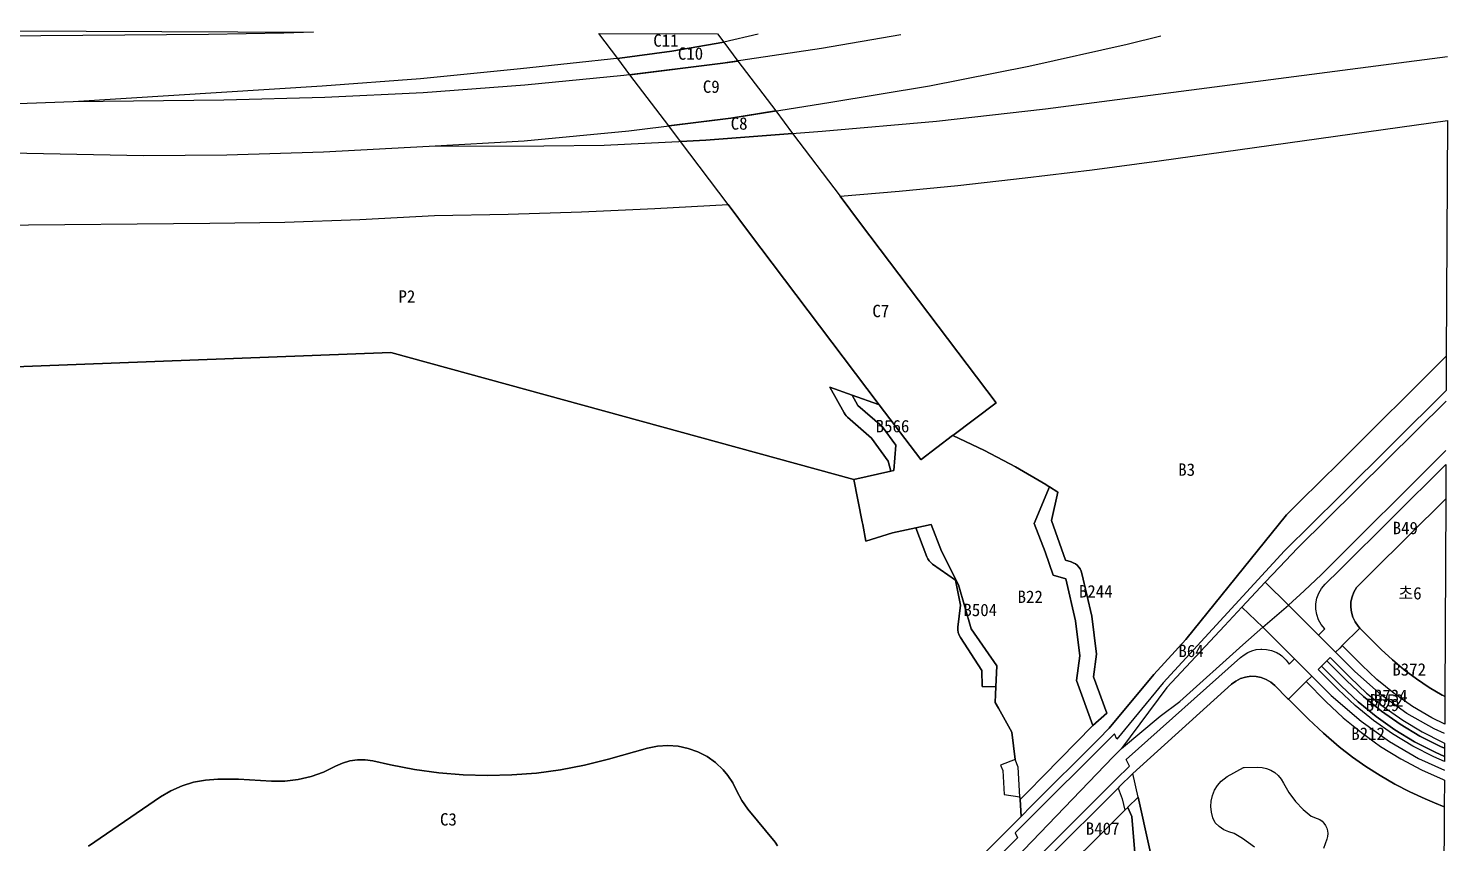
# Model space of a CAD drawing. Header units: metres. Extents: x 446275 to 447851, y 3131842 to 3133549.
# Drawn here: x 447164 to 447851, y 3133152 to 3133546 of the extents above; entities that cross this region are included whole.
import ezdxf

# ---------------------------------------------------------------- set-up
doc = ezdxf.new("R2010")
doc.units = ezdxf.units.M
for name, color, linetype in [('00_계획선-도로', 7, 'Continuous'), ('00_계획선-획지명', 7, 'Continuous'), ('00_계획선-획지선', 7, 'Continuous')]:
    doc.layers.add(name, color=color, linetype=linetype)

msp = doc.modelspace()

# ---------------------------------------------------------------- linework, layer by layer
at = {"layer": '00_계획선-도로'}
for points in [[(447516.97, 3133543.06), (447500.32, 3133539.1), (447475.04, 3133534.84), (447449.93, 3133531.37), (447401.91, 3133526.22), (447353.43, 3133521.47), (447305.76, 3133517.78), (447185.26, 3133510.31)], [(447585.99, 3133542.75), (447547.54, 3133536.1), (447499.75, 3133528.9), (447451.82, 3133523.03), (447403.9, 3133518.37), (447354.73, 3133514.54), (447307.19, 3133512.32), (447258.17, 3133511.07), (447185.26, 3133510.31)], [(447357.66, 3133488.79), (447403.61, 3133491.44), (447454.37, 3133496.19), (447503.72, 3133502.34), (447551.13, 3133510), (447599.79, 3133517.99), (447647.99, 3133527.48), (447695.62, 3133538.1), (447711.88, 3133542.2)], [(447357.66, 3133488.79), (447413.17, 3133488.99), (447442.41, 3133489.24), (447491.66, 3133491.73), (447547.85, 3133496.09), (447603.2, 3133500.89), (447656, 3133506.82), (447850.71, 3133532.23)], [(447185.26, 3133510.31), (447056.04, 3133505.55), (446851.79, 3133503.19), (446841.97, 3133503.25), (446829.34, 3133503.35), (446810.63, 3133503.2), (446741.21, 3133503.11), (446567.09, 3133502.86), (446384.87, 3133501.67), (446368.35, 3133501.53)], [(446368.44, 3133481.75), (446383.44, 3133481.82), (446567.1, 3133483.26), (446829.44, 3133486.24), (446841.88, 3133486.38), (446851.83, 3133486.42), (447055.33, 3133487.22), (447106.18, 3133486.49), (447219.28, 3133484.26), (447259.63, 3133484.62), (447306.46, 3133486.1), (447357.66, 3133488.79)], [(447849.98, 3133365.37), (447778.06, 3133294.15), (447769.33, 3133284.96), (447762.45, 3133277.72)], [(447773.7, 3133266.57), (447781.23, 3133273.58), (447789.58, 3133281.35), (447849.87, 3133341.5)], [(447762.45, 3133277.72), (447751.11, 3133265.68)], [(447773.7, 3133266.57), (447762.45, 3133277.72)], [(447751.11, 3133265.68), (447742.62, 3133256.59), (447714.82, 3133226.79), (447692.81, 3133197.26)], [(447751.11, 3133265.68), (447761.23, 3133255.9)], [(447761.23, 3133255.9), (447773.7, 3133266.57)], [(447849.27, 3133204.46), (447844.2, 3133206.64), (447830.98, 3133214.19), (447818.75, 3133223.01), (447805.77, 3133234.48), (447781.28, 3133258.98), (447773.7, 3133266.57)], [(447692.81, 3133197.26), (447711.57, 3133212.82), (447720.99, 3133220), (447751.6, 3133247.31), (447761.23, 3133255.9)], [(447761.23, 3133255.9), (447770.18, 3133246.97), (447794.35, 3133222.89), (447808.91, 3133210.49), (447822.64, 3133200.55), (447836.55, 3133192.36), (447849.19, 3133186.64)], [(447692.81, 3133197.26), (447688.76, 3133193.11), (447633.72, 3133135.85), (447630.89, 3133133.06), (447615.36, 3133117.74), (447602.55, 3133104.81), (447587.75, 3133084.94), (447583, 3133077.98)]]:
    msp.add_lwpolyline(points, dxfattribs=at)
at = {"layer": '00_계획선-획지선'}
for points in [[(446897.64, 3133545.82), (447301.56, 3133544.01), (447287.2, 3133543.5), (447250.77, 3133542.86), (446966.6, 3133540.62), (446953.49, 3133541.61), (446953.23, 3133541.63), (446897.64, 3133545.82)], [(447448.92, 3133531.26), (447439.75, 3133543.4), (447497.23, 3133543.15), (447500.29, 3133539.09), (447475.04, 3133534.84), (447449.93, 3133531.37), (447448.92, 3133531.26)], [(447454.86, 3133523.4), (447448.92, 3133531.26), (447449.93, 3133531.37), (447475.04, 3133534.84), (447500.29, 3133539.09), (447507.15, 3133530.01), (447499.75, 3133528.9), (447454.86, 3133523.4)], [(447473.61, 3133498.58), (447454.86, 3133523.4), (447499.75, 3133528.9), (447507.15, 3133530.01), (447525.4, 3133505.84), (447503.72, 3133502.34), (447473.61, 3133498.58)], [(447479.26, 3133491.1), (447473.61, 3133498.58), (447503.72, 3133502.34), (447525.4, 3133505.84), (447533.61, 3133494.99), (447491.66, 3133491.73), (447479.26, 3133491.1)], [(447556.63, 3133464.51), (447566.51, 3133451.43), (447632.1, 3133364.61), (447632.09, 3133364.6), (447611.12, 3133348.77), (447610.95, 3133348.64), (447595.76, 3133337.17), (447595.62, 3133337.07), (447575.57, 3133363.61), (447512.27, 3133447.4), (447502.34, 3133460.55), (447479.26, 3133491.1), (447491.66, 3133491.73), (447533.61, 3133494.99), (447556.63, 3133464.51)], [(447662.08, 3133321.32), (447657.91, 3133323.88), (447657.88, 3133323.9), (447656.17, 3133324.94), (447641.47, 3133333.48), (447626.45, 3133341.42), (447611.12, 3133348.77), (447632.1, 3133364.61), (447566.51, 3133451.43), (447556.63, 3133464.51), (447585.11, 3133467.02), (447613.57, 3133469.82), (447646.13, 3133473.39), (447678.65, 3133477.34), (447711.11, 3133481.68), (447850.58, 3133501.16), (447850.07, 3133387.09), (447798.46, 3133335.88), (447779.51, 3133317.09), (447774.1, 3133311.72), (447772.75, 3133310.38), (447723.99, 3133249.92), (447708.47, 3133232.97), (447686.92, 3133206.96), (447681.69, 3133201.74), (447649.33, 3133169.42), (447644.18, 3133164.28), (447643.72, 3133172.52), (447647.41, 3133176.26), (447654.99, 3133183.97), (447678.9, 3133208.28), (447685.76, 3133214.22), (447679.33, 3133231.94), (447680.8, 3133242.91), (447678.53, 3133261.23), (447673.68, 3133281.97), (447673.34, 3133283.07), (447672.83, 3133284.1), (447672.18, 3133285.04), (447671.39, 3133285.88), (447670.48, 3133286.59), (447669.48, 3133287.15), (447668.41, 3133287.55), (447665.79, 3133288.32), (447658.87, 3133307.52), (447662.08, 3133321.32)], [(447560.19, 3133357.57), (447559.56, 3133358.19), (447559, 3133358.88), (447558.52, 3133359.64), (447551.69, 3133372.07), (447562.47, 3133368.27), (447565.19, 3133363.3), (447576.91, 3133353.04), (447583.59, 3133344.06), (447582.53, 3133331.74), (447581.12, 3133331.42), (447579.9, 3133336.34), (447571.8, 3133347.46), (447560.19, 3133357.57)], [(447613.96, 3133276.35), (447605.72, 3133292.69), (447600.75, 3133305.55), (447593.2, 3133303.96), (447582.02, 3133301.6), (447569.09, 3133297.62), (447567.54, 3133305.55), (447567.27, 3133306.94), (447563.27, 3133327.34), (447581.12, 3133331.42), (447582.53, 3133331.74), (447583.59, 3133344.06), (447576.91, 3133353.04), (447565.19, 3133363.3), (447562.47, 3133368.27), (447575.19, 3133363.75), (447575.57, 3133363.61), (447595.62, 3133337.07), (447595.76, 3133337.17), (447610.95, 3133348.64), (447611.12, 3133348.77), (447626.45, 3133341.42), (447641.47, 3133333.48), (447656.17, 3133324.94), (447657.88, 3133323.9), (447657.91, 3133323.88), (447657.47, 3133322.8), (447650.61, 3133306.18), (447655.91, 3133292.36), (447659.69, 3133281.15), (447665.88, 3133279.32), (447670.58, 3133258.96), (447672.64, 3133242.01), (447671.03, 3133230.16), (447678.9, 3133208.28), (447654.99, 3133183.97), (447647.41, 3133176.26), (447643.72, 3133172.52), (447643.65, 3133173.83), (447642.86, 3133188.2), (447641.38, 3133191.91), (447639.78, 3133205.05), (447633.24, 3133216.65), (447631.68, 3133219.41), (447631.84, 3133223.27), (447632, 3133227.1), (447632.43, 3133237.22), (447620.08, 3133255.17), (447613.96, 3133276.35)], [(447788.16, 3133252.1), (447791.25, 3133255.18), (447789.56, 3133257.23), (447788.25, 3133259.53), (447787.36, 3133262.03), (447786.91, 3133264.64), (447786.93, 3133267.29), (447787.4, 3133269.9), (447788.32, 3133272.39), (447789.65, 3133274.68), (447791.37, 3133276.7), (447798.46, 3133283.74), (447849.84, 3133334.72), (447849.77, 3133318.12), (447813.82, 3133282.46), (447808.31, 3133276.98), (447806.67, 3133275.07), (447805.38, 3133272.92), (447804.45, 3133270.58), (447803.93, 3133268.12), (447803.81, 3133265.6), (447804.11, 3133263.11), (447804.82, 3133260.69), (447805.92, 3133258.43), (447807.37, 3133256.38), (447808.17, 3133255.5), (447799.65, 3133246.99), (447798.46, 3133245.8), (447796.45, 3133243.8), (447788.16, 3133252.1)], [(447655.91, 3133292.36), (447650.61, 3133306.18), (447657.47, 3133322.8), (447657.91, 3133323.88), (447662.08, 3133321.32), (447658.87, 3133307.52), (447665.79, 3133288.32), (447668.41, 3133287.55), (447669.48, 3133287.15), (447670.48, 3133286.59), (447671.39, 3133285.88), (447672.18, 3133285.04), (447672.83, 3133284.1), (447673.34, 3133283.07), (447673.68, 3133281.97), (447678.53, 3133261.23), (447680.8, 3133242.91), (447679.33, 3133231.94), (447685.76, 3133214.22), (447678.9, 3133208.28), (447671.03, 3133230.16), (447672.64, 3133242.01), (447670.58, 3133258.96), (447665.88, 3133279.32), (447659.69, 3133281.15), (447655.91, 3133292.36)], [(447848.16, 3133222.97), (447848.15, 3133222.98), (447841.77, 3133226.74), (447841.76, 3133226.75), (447835.59, 3133230.85), (447835.58, 3133230.86), (447829.64, 3133235.31), (447823.95, 3133240.07), (447818.52, 3133245.14), (447818, 3133245.66), (447817.8, 3133245.84), (447808.26, 3133255.4), (447808.17, 3133255.5), (447807.37, 3133256.38), (447805.92, 3133258.43), (447804.82, 3133260.69), (447804.11, 3133263.11), (447803.81, 3133265.6), (447803.93, 3133268.12), (447804.45, 3133270.58), (447805.38, 3133272.92), (447806.67, 3133275.07), (447808.31, 3133276.98), (447813.82, 3133282.46), (447849.77, 3133318.12), (447849.35, 3133222.36), (447848.16, 3133222.97)], [(447620.08, 3133255.17), (447632.43, 3133237.22), (447632, 3133227.1), (447625.34, 3133227.12), (447625.14, 3133234.93), (447614.8, 3133250.92), (447614.19, 3133252.07), (447613.78, 3133253.31), (447613.59, 3133254.6), (447613.63, 3133255.9), (447614.82, 3133266.61), (447612.46, 3133278.6), (447601.32, 3133286.48), (447600.45, 3133287.19), (447599.71, 3133288.02), (447599.09, 3133288.95), (447598.61, 3133289.96), (447593.2, 3133303.96), (447600.75, 3133305.55), (447605.72, 3133292.69), (447613.96, 3133276.35), (447620.08, 3133255.17)], [(447809.29, 3133237.34), (447799.65, 3133246.99), (447808.17, 3133255.5), (447808.26, 3133255.4), (447817.8, 3133245.84), (447818, 3133245.66), (447818.52, 3133245.14), (447823.95, 3133240.07), (447829.64, 3133235.31), (447835.58, 3133230.86), (447835.59, 3133230.85), (447841.76, 3133226.75), (447841.77, 3133226.74), (447848.15, 3133222.98), (447848.16, 3133222.97), (447849.35, 3133222.36), (447849.29, 3133208.94), (447843.1, 3133212.02), (447833.78, 3133217.56), (447824.89, 3133223.76), (447816.49, 3133230.6), (447812.67, 3133234.06), (447812.66, 3133234.07), (447809.29, 3133237.34)], [(447847.2, 3133198.19), (447837.28, 3133203.22), (447827.74, 3133208.94), (447818.63, 3133215.32), (447809.98, 3133222.32), (447801.85, 3133229.91), (447792.21, 3133239.56), (447793.83, 3133241.18), (447803.47, 3133231.53), (447811.48, 3133224.05), (447820, 3133217.15), (447828.99, 3133210.86), (447838.39, 3133205.22), (447848.17, 3133200.26), (447849.25, 3133199.8), (447849.24, 3133197.33), (447847.2, 3133198.19)], [(447799.26, 3133227.33), (447807.42, 3133219.71), (447816.08, 3133212.66), (447825.21, 3133206.24), (447834.75, 3133200.45), (447844.67, 3133195.34), (447849.22, 3133193.37), (447849.21, 3133190.89), (447843.96, 3133193.15), (447833.84, 3133198.34), (447824.1, 3133204.23), (447814.79, 3133210.77), (447805.96, 3133217.95), (447797.65, 3133225.71), (447788.01, 3133235.36), (447789.62, 3133236.98), (447799.26, 3133227.33)], [(447792.21, 3133239.56), (447801.85, 3133229.91), (447809.98, 3133222.32), (447818.63, 3133215.32), (447827.74, 3133208.94), (447837.28, 3133203.22), (447847.2, 3133198.19), (447849.24, 3133197.33), (447849.22, 3133193.37), (447844.67, 3133195.34), (447834.75, 3133200.45), (447825.21, 3133206.24), (447816.08, 3133212.66), (447807.42, 3133219.71), (447799.26, 3133227.33), (447789.62, 3133236.98), (447792.21, 3133239.56)], [(447800.16, 3133212.09), (447808.99, 3133204.85), (447818.28, 3133198.21), (447827.99, 3133192.2), (447838.08, 3133186.84), (447848.5, 3133182.16), (447849.17, 3133181.92), (447849.11, 3133169.01), (447844.3, 3133170.88), (447839.77, 3133172.8), (447832.39, 3133176.23), (447825.17, 3133179.98), (447818.12, 3133184.05), (447811.16, 3133188.49), (447807.93, 3133190.7), (447807.9, 3133190.73), (447804.72, 3133193.01), (447798.15, 3133198.06), (447790.55, 3133204.53), (447783.31, 3133211.39), (447780.42, 3133214.28), (447773.67, 3133221.05), (447782.19, 3133229.55), (447791.83, 3133219.9), (447800.16, 3133212.09)], [(447656.59, 3133143.51), (447691.13, 3133178.01), (447693.22, 3133172.87), (447694.48, 3133167.29), (447655.46, 3133128.42), (447652.78, 3133125.74), (447649.01, 3133135.94), (447656.59, 3133143.51)], [(447703.73, 3133125.27), (447701.05, 3133122.26), (447701.41, 3133121.62), (447699.78, 3133120.83), (447695.36, 3133115.87), (447674.77, 3133107.07), (447660.54, 3133099.12), (447647.08, 3133095.17), (447653.84, 3133122.87), (447652.78, 3133125.74), (447655.46, 3133128.42), (447694.48, 3133167.29), (447695.86, 3133168.66), (447697.87, 3133164.21), (447699.25, 3133146.62), (447702.25, 3133132.3), (447703.73, 3133125.27)]]:
    msp.add_lwpolyline(points, close=True, dxfattribs=at)
for points in [[(447145.89, 3133450.62), (447251.5, 3133451.45), (447287.78, 3133452.07), (447324.04, 3133453.33), (447360.27, 3133455.24), (447395.81, 3133455.88), (447431.34, 3133456.98), (447466.85, 3133458.54), (447502.34, 3133460.55), (447512.27, 3133447.4), (447575.57, 3133363.61), (447575.19, 3133363.75), (447562.47, 3133368.27), (447551.69, 3133372.07), (447558.52, 3133359.64), (447559, 3133358.88), (447559.56, 3133358.19), (447560.19, 3133357.57), (447571.8, 3133347.46), (447579.9, 3133336.34), (447579.9, 3133336.34), (447581.12, 3133331.42), (447563.27, 3133327.34), (447339.11, 3133388.96), (447148.53, 3133381.69)], [(447148.53, 3133381.69), (447339.11, 3133388.96), (447563.27, 3133327.34), (447567.27, 3133306.94), (447567.54, 3133305.55), (447569.09, 3133297.62), (447582.02, 3133301.6), (447593.2, 3133303.96), (447598.61, 3133289.96), (447599.09, 3133288.95), (447599.71, 3133288.02), (447600.45, 3133287.19), (447601.32, 3133286.48), (447612.46, 3133278.6), (447614.82, 3133266.61), (447613.63, 3133255.9), (447613.59, 3133254.6), (447613.78, 3133253.31), (447614.19, 3133252.07), (447614.8, 3133250.92), (447625.14, 3133234.93), (447625.34, 3133227.12), (447632, 3133227.1), (447631.84, 3133223.27), (447631.68, 3133219.41), (447633.24, 3133216.65), (447639.78, 3133205.05), (447641.38, 3133191.91), (447634.3, 3133189.09), (447635.33, 3133186.51), (447636.08, 3133174.86), (447643.65, 3133173.83), (447643.72, 3133172.52), (447644.18, 3133164.28), (447616.92, 3133137.06)], [(447616.92, 3133137.06), (447644.18, 3133164.28), (447649.33, 3133169.42), (447681.69, 3133201.74), (447686.92, 3133206.96), (447708.47, 3133232.97), (447723.99, 3133249.92), (447772.75, 3133310.38), (447774.1, 3133311.72), (447774.1, 3133311.72), (447779.51, 3133317.09), (447798.46, 3133335.88), (447850.07, 3133387.09), (447850, 3133370.5), (447798.46, 3133319.36), (447771.81, 3133292.92), (447713.06, 3133228.95), (447690.57, 3133201.78), (447689.4, 3133204.28), (447683.25, 3133198.13), (447650.46, 3133165.38), (447641.42, 3133156.36), (447642.52, 3133154), (447621.23, 3133132.75)], [(447655.46, 3133147.55), (447690.13, 3133182.17), (447696.66, 3133188.7), (447695.16, 3133191.92), (447750.5, 3133241.17), (447752.17, 3133242.54), (447754.01, 3133243.65), (447755.99, 3133244.5), (447758.07, 3133245.05), (447760.21, 3133245.31), (447760.7, 3133245.33), (447763.06, 3133245.18), (447765.37, 3133244.67), (447767.58, 3133243.81), (447768.02, 3133243.59), (447768.66, 3133243.24), (447769.08, 3133242.98), (447770.47, 3133241.99), (447770.85, 3133241.68), (447772.58, 3133239.95), (447774.01, 3133237.96), (447776.61, 3133240.56), (447784.92, 3133232.28), (447782.19, 3133229.55), (447773.67, 3133221.05), (447773.27, 3133221.45), (447767.04, 3133227.69), (447765.08, 3133229.34), (447762.88, 3133230.64), (447760.49, 3133231.56), (447757.98, 3133232.06), (447755.42, 3133232.14), (447752.89, 3133231.78), (447750.45, 3133231.01), (447748.18, 3133229.84), (447746.13, 3133228.3), (447698.28, 3133185.15), (447691.68, 3133178.56), (447691.13, 3133178.01), (447656.59, 3133143.51)], [(447711.17, 3133126.91), (447700.83, 3133173.61), (447698.28, 3133185.15), (447746.13, 3133228.3), (447748.18, 3133229.84), (447750.45, 3133231.01), (447752.89, 3133231.78), (447755.42, 3133232.14), (447757.98, 3133232.06), (447760.49, 3133231.56), (447762.88, 3133230.64), (447765.08, 3133229.34), (447767.04, 3133227.69), (447773.27, 3133221.45), (447773.67, 3133221.05), (447780.42, 3133214.28), (447783.31, 3133211.39), (447790.55, 3133204.53), (447798.15, 3133198.06), (447804.72, 3133193.01), (447807.9, 3133190.73), (447807.93, 3133190.7), (447811.16, 3133188.49), (447818.12, 3133184.05), (447825.17, 3133179.98), (447832.39, 3133176.23), (447839.77, 3133172.8), (447844.3, 3133170.88), (447849.11, 3133169.01), (447847.78, 3132866.35)], [(447526.35, 3133150.02), (447525.07, 3133151.89), (447511.97, 3133167.86), (447509.01, 3133172.03), (447506.66, 3133176.56), (447504.67, 3133180.5), (447502.22, 3133184.17), (447499.9, 3133186.93), (447496.26, 3133190.36), (447496.26, 3133190.36), (447492.18, 3133193.25), (447487.75, 3133195.56), (447483.04, 3133197.25), (447478.14, 3133198.28), (447473.16, 3133198.63), (447468.17, 3133198.29), (447463.27, 3133197.28), (447444.39, 3133192.01), (447432.9, 3133189.14), (447421.27, 3133186.91), (447409.54, 3133185.31), (447397.73, 3133184.36), (447385.89, 3133184.06), (447374.06, 3133184.4), (447362.25, 3133185.39), (447350.52, 3133187.03), (447338.9, 3133189.3), (447330.41, 3133191.2), (447326.71, 3133191.75), (447322.97, 3133191.76), (447319.27, 3133191.22), (447315.68, 3133190.14), (447312.3, 3133188.56), (447306.52, 3133185.73), (447300.46, 3133183.58), (447294.19, 3133182.13), (447287.8, 3133181.39), (447281.37, 3133181.38), (447265.25, 3133182.27), (447255.25, 3133182.26), (447249.39, 3133181.9), (447243.61, 3133180.85), (447238, 3133179.11), (447232.64, 3133176.73), (447227.59, 3133173.72), (447192.64, 3133149.97)], [(447192.64, 3133149.97), (447227.59, 3133173.72), (447232.64, 3133176.73), (447238, 3133179.11), (447243.61, 3133180.85), (447249.39, 3133181.9), (447255.25, 3133182.26), (447265.25, 3133182.27), (447281.37, 3133181.38), (447287.8, 3133181.39), (447294.19, 3133182.13), (447300.46, 3133183.58), (447306.52, 3133185.73), (447312.3, 3133188.56), (447315.68, 3133190.14), (447319.27, 3133191.22), (447322.97, 3133191.76), (447326.71, 3133191.75), (447330.41, 3133191.2), (447338.9, 3133189.3), (447350.52, 3133187.03), (447362.25, 3133185.39), (447374.06, 3133184.4), (447385.89, 3133184.06), (447397.73, 3133184.36), (447409.54, 3133185.31), (447421.27, 3133186.91), (447432.9, 3133189.14), (447444.39, 3133192.01), (447463.27, 3133197.28), (447468.17, 3133198.29), (447473.16, 3133198.63), (447478.14, 3133198.28), (447483.04, 3133197.25), (447487.75, 3133195.56), (447492.18, 3133193.25), (447496.26, 3133190.36), (447499.9, 3133186.93), (447502.22, 3133184.17), (447504.67, 3133180.5), (447506.66, 3133176.56), (447509.01, 3133172.03), (447511.97, 3133167.86), (447525.07, 3133151.89), (447526.35, 3133150.02)], [(447757.15, 3133149.47), (447751.44, 3133153.58), (447747.31, 3133156.05), (447744.74, 3133156.76), (447742.32, 3133157.87), (447740.1, 3133159.35), (447738.15, 3133161.17), (447737.04, 3133163.67), (447736.35, 3133166.31), (447736.08, 3133169.03), (447736.25, 3133171.75), (447736.85, 3133174.42), (447737.86, 3133176.96), (447739.26, 3133179.3), (447741.02, 3133181.39), (447744.03, 3133183.68), (447751.83, 3133188.04), (447752.24, 3133188.04), (447758.64, 3133188.17), (447760.86, 3133188.04), (447763.04, 3133187.55), (447765.1, 3133186.71), (447767, 3133185.55), (447768.69, 3133184.1), (447770.13, 3133182.39), (447771.27, 3133180.47), (447773.91, 3133175.82), (447777.1, 3133171.51), (447780.8, 3133167.63), (447784.67, 3133164.43), (447787.55, 3133163.34), (447788.78, 3133162.75), (447789.9, 3133161.96), (447790.85, 3133160.99), (447791.63, 3133159.87), (447792.21, 3133158.63), (447792.56, 3133157.31), (447792.68, 3133155.95), (447792.56, 3133154.58), (447792.21, 3133153.26), (447790.57, 3133148.71)], [(447757.15, 3133149.47), (447751.44, 3133153.58), (447747.31, 3133156.05), (447744.74, 3133156.76), (447742.32, 3133157.87), (447740.1, 3133159.35), (447738.15, 3133161.17), (447737.04, 3133163.67), (447736.35, 3133166.31), (447736.08, 3133169.03), (447736.25, 3133171.75), (447736.85, 3133174.42), (447737.86, 3133176.96), (447739.26, 3133179.3), (447741.02, 3133181.39), (447744.03, 3133183.68), (447751.83, 3133188.04), (447752.24, 3133188.04), (447758.64, 3133188.17), (447760.86, 3133188.04), (447763.04, 3133187.55), (447765.1, 3133186.71), (447767, 3133185.55), (447768.69, 3133184.1), (447770.13, 3133182.39), (447771.27, 3133180.47), (447773.91, 3133175.82), (447777.1, 3133171.51), (447780.8, 3133167.63), (447784.67, 3133164.43), (447787.55, 3133163.34), (447788.78, 3133162.75), (447789.9, 3133161.96), (447790.85, 3133160.99), (447791.63, 3133159.87), (447792.21, 3133158.63), (447792.56, 3133157.31), (447792.68, 3133155.95), (447792.56, 3133154.58), (447792.21, 3133153.26), (447790.57, 3133148.71)], [(447699.25, 3133146.62), (447697.87, 3133164.21), (447697.87, 3133164.21), (447695.86, 3133168.66), (447695.92, 3133168.73), (447700.83, 3133173.61), (447711.17, 3133126.91)]]:
    msp.add_lwpolyline(points, dxfattribs=at)

# ---------------------------------------------------------------- texts
at = {"layer": '00_계획선-획지명'}
for s, p in [('C11', (447466.14, 3133536.96)), ('C10', (447478.03, 3133530.64)), ('C9', (447490.13, 3133514.62)), ('C8', (447503.61, 3133496.78)), ('P2', (447342.77, 3133413.06)), ('C7', (447572.19, 3133406)), ('B566', (447573.79, 3133350.25)), ('B3', (447720.28, 3133329.21)), ('B49', (447824.11, 3133300.93)), ('B244', (447672.19, 3133270.28)), ('초6', (447826.87, 3133269.35)), ('B22', (447642.52, 3133267.65)), ('B504', (447616.27, 3133261.26)), ('B64', (447720.38, 3133241.45)), ('B372', (447823.94, 3133232.46)), ('B729', (447811.02, 3133215.3)), ('B652', (447813.02, 3133217.51)), ('B734', (447814.99, 3133219.73)), ('B212', (447804.06, 3133201.37)), ('C3', (447362.87, 3133159.88)), ('B407', (447675.52, 3133155.4))]:
    msp.add_text(s, height=6, dxfattribs=at).set_placement(p)

doc.saveas('drawing.dxf')
